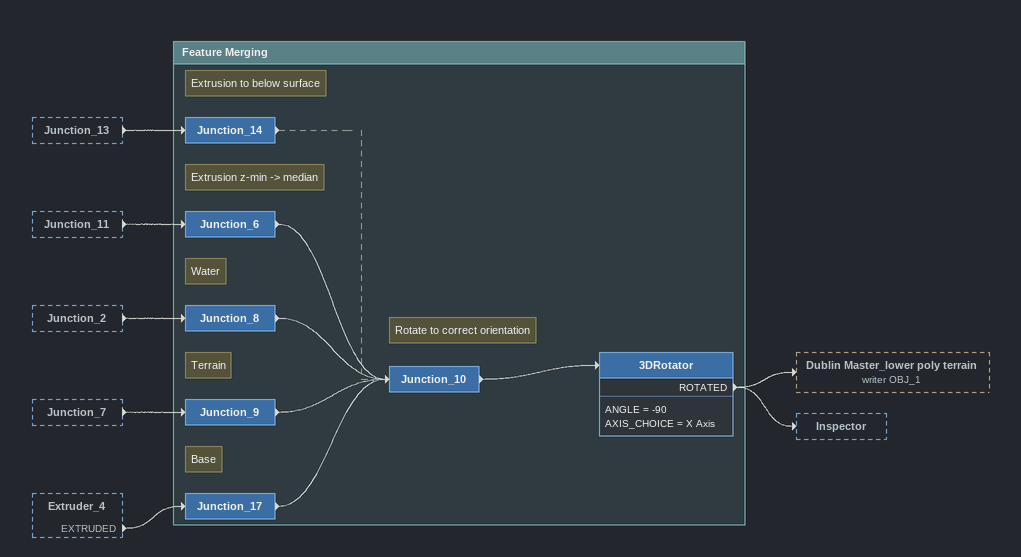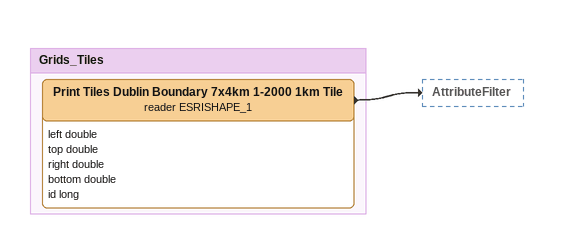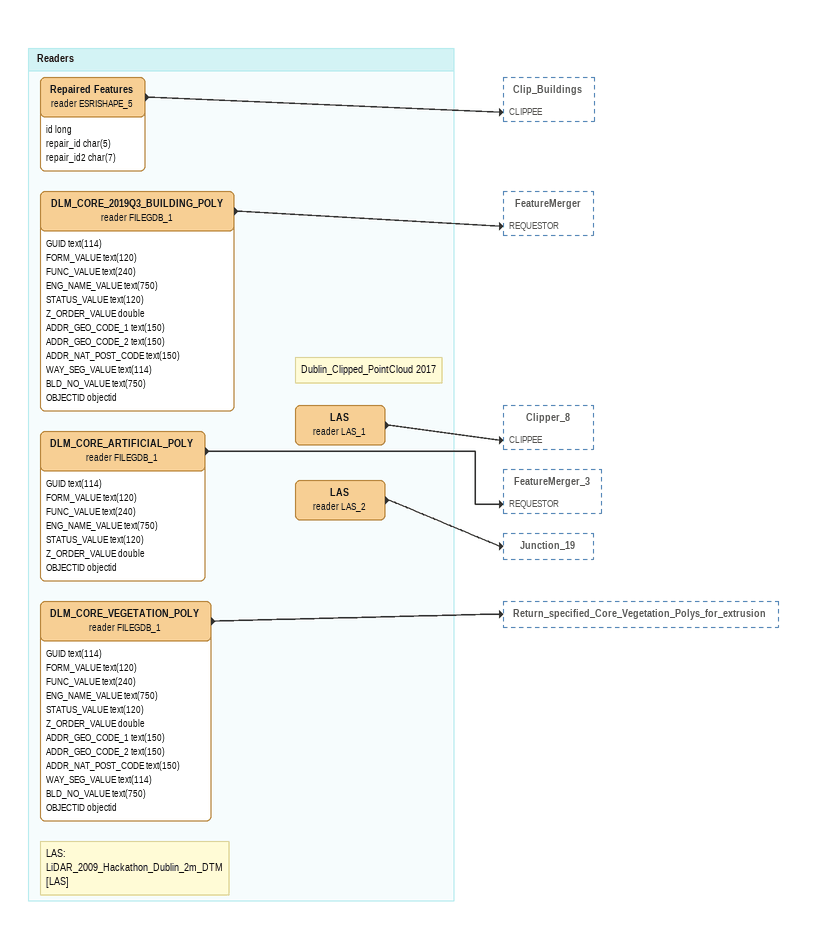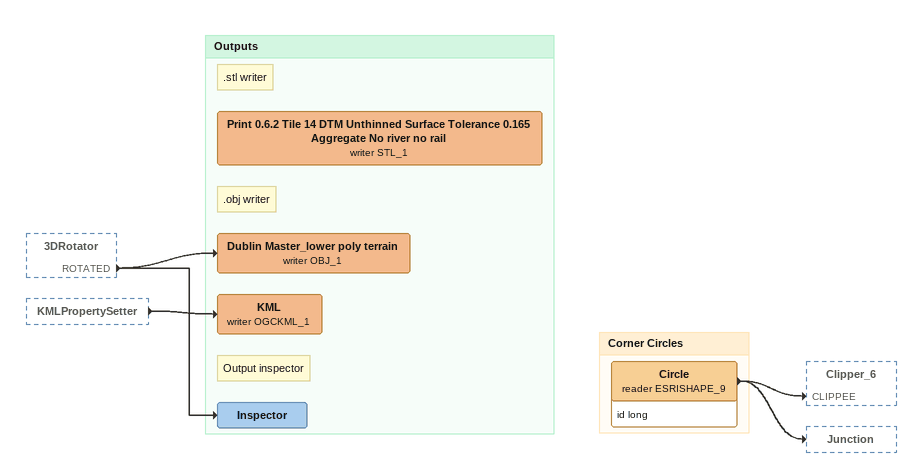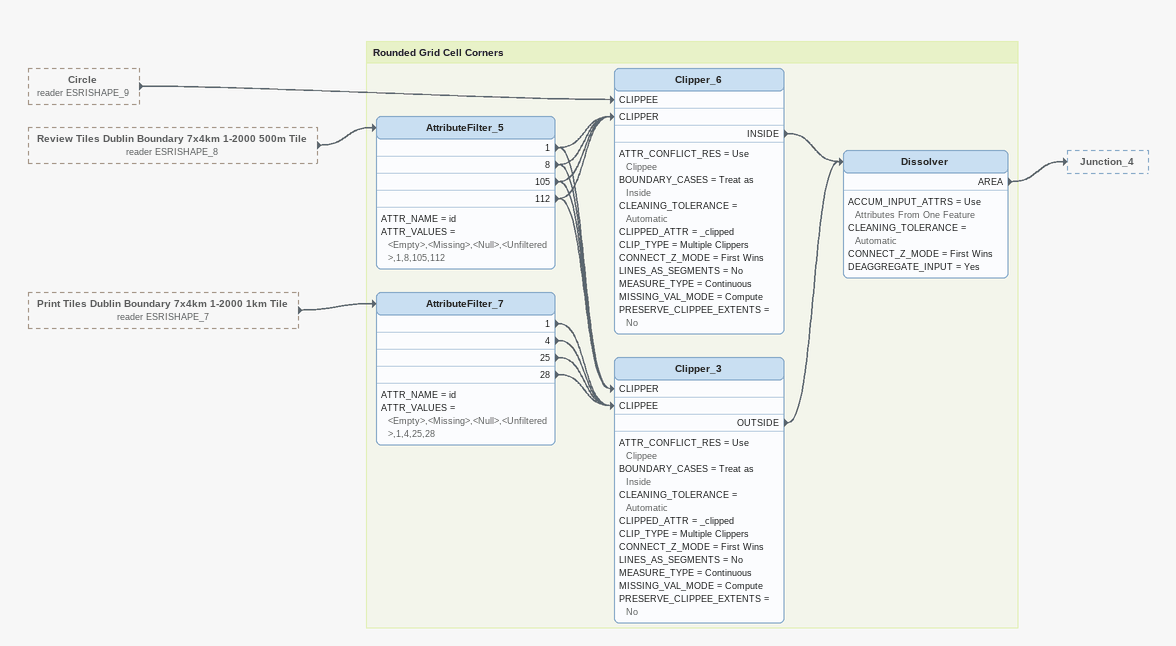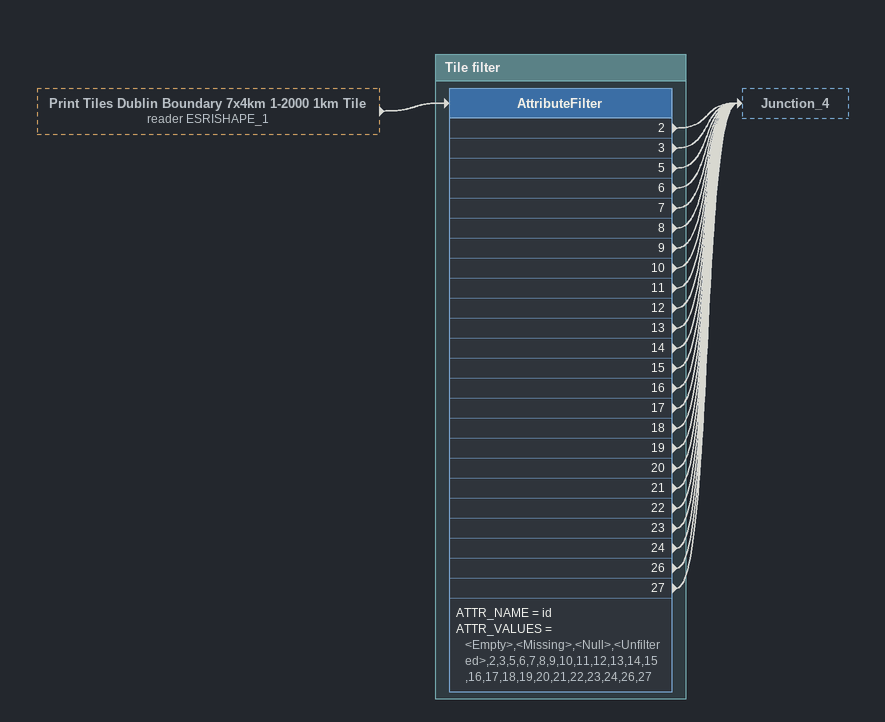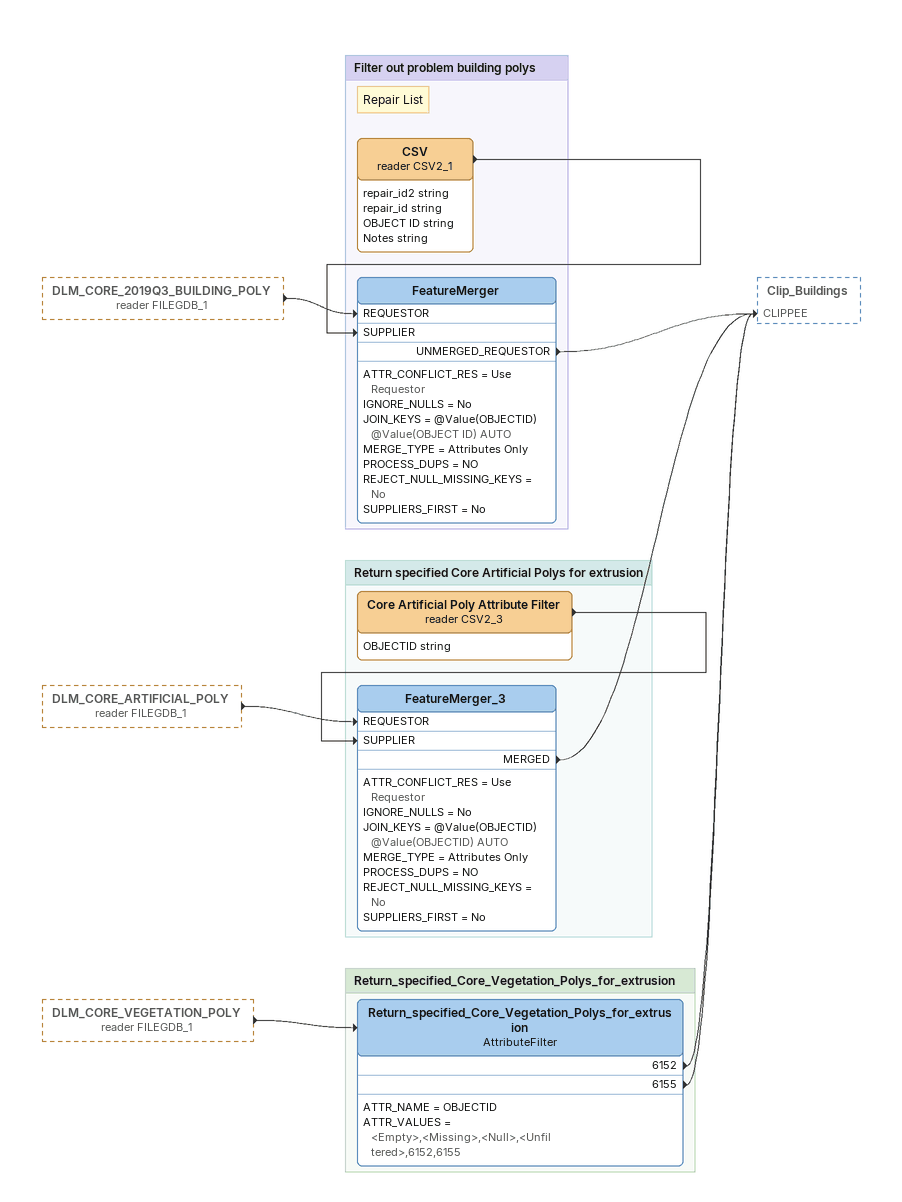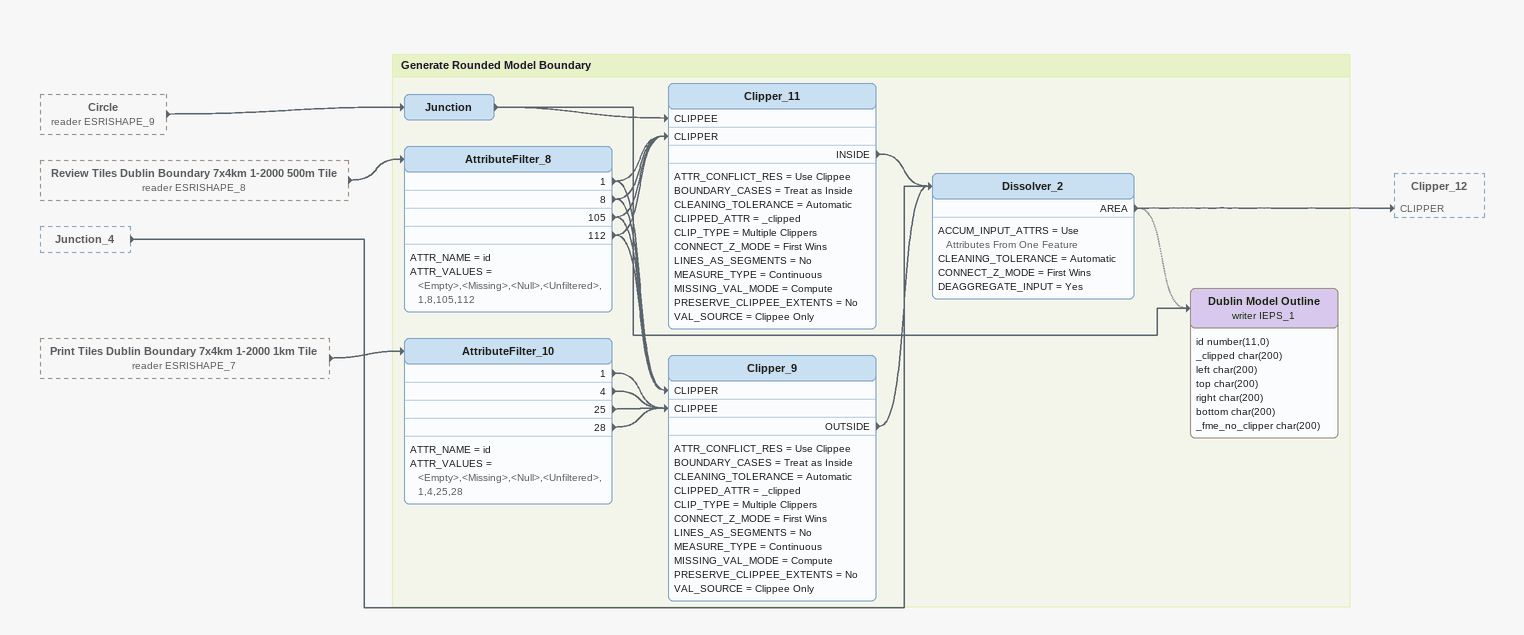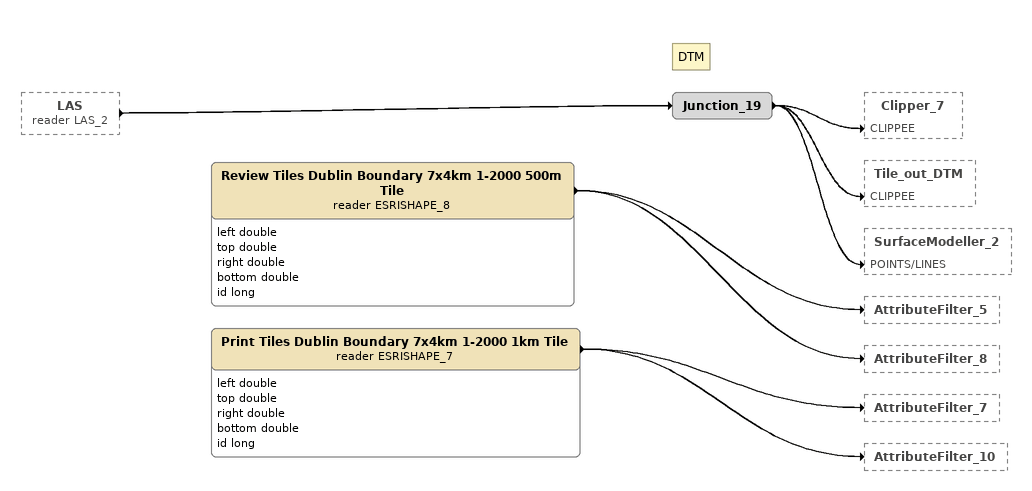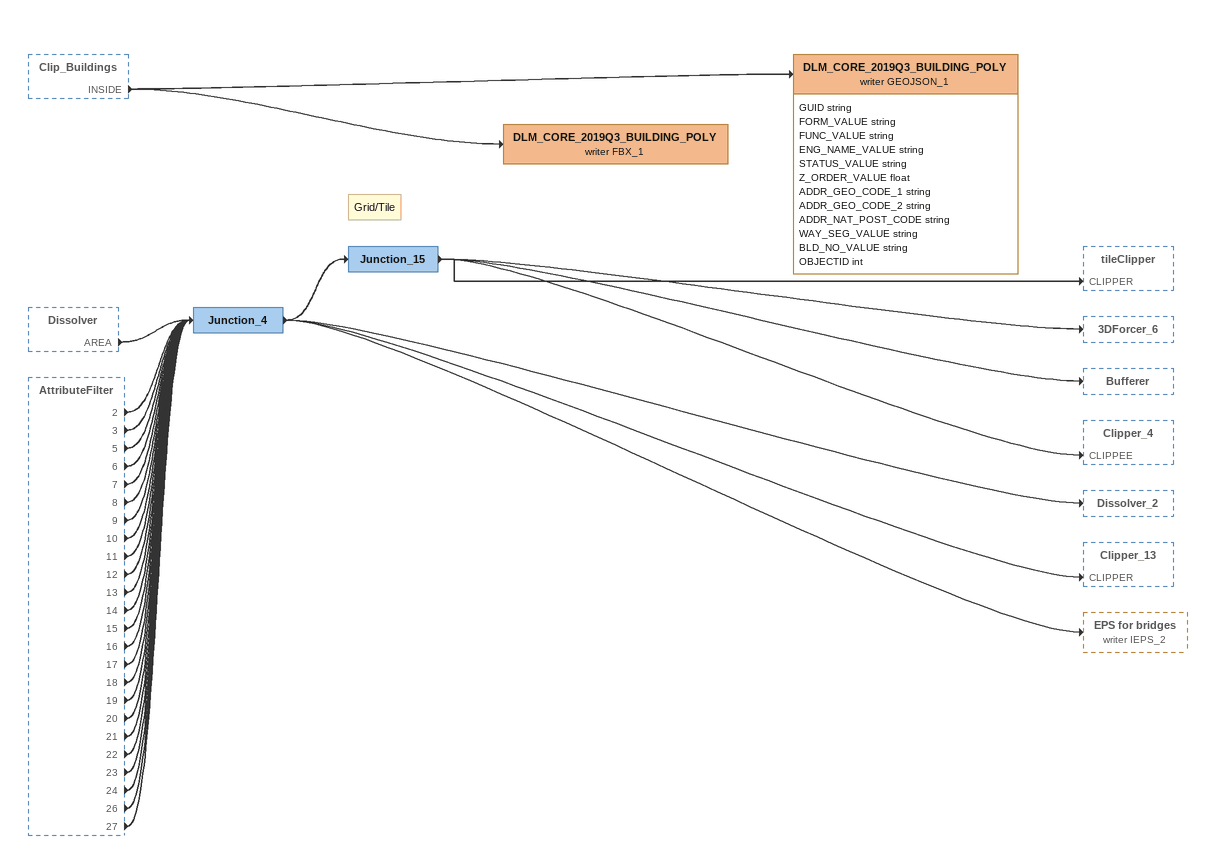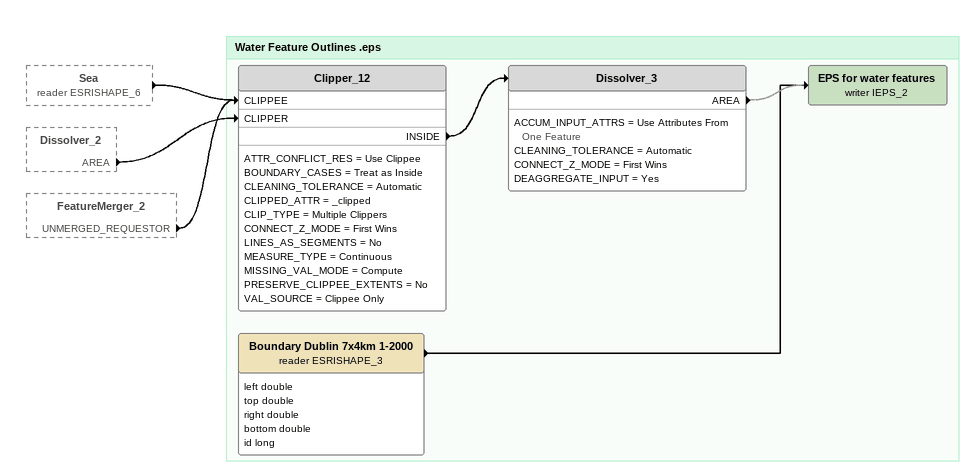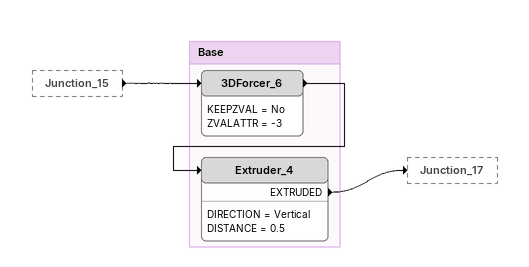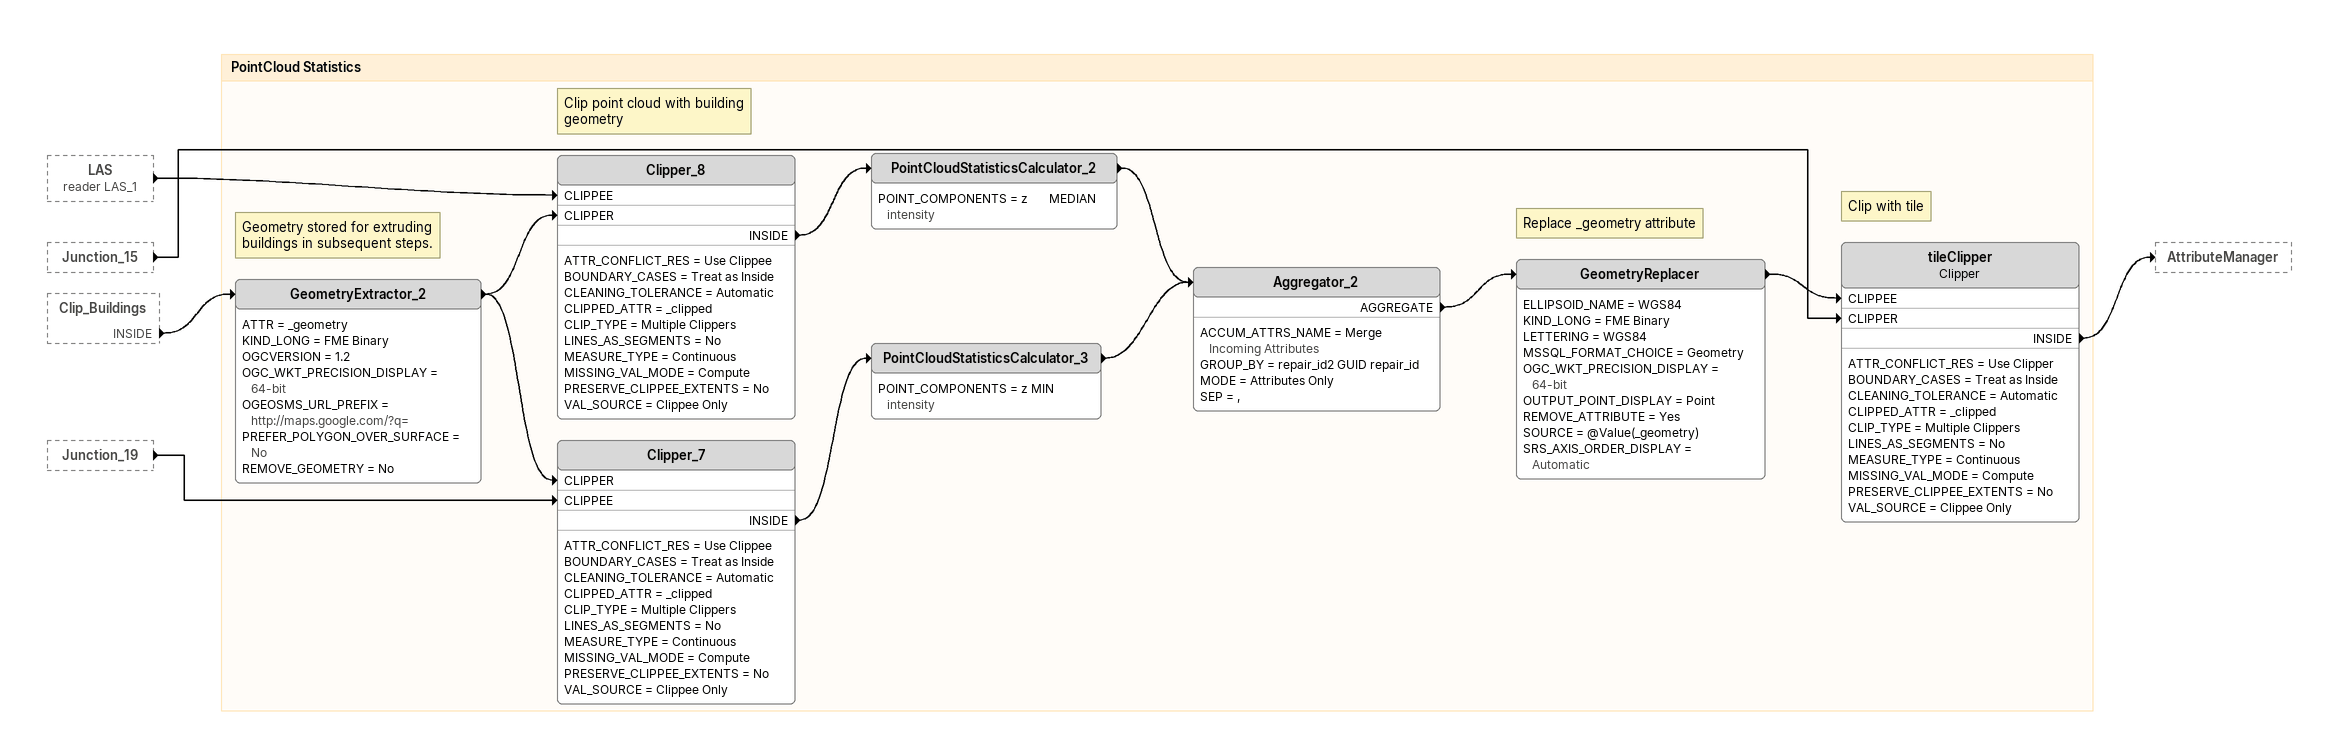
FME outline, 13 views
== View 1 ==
Junction_13 [outside]
    -> Junction_14
Junction_11 [outside]
    -> Junction_6
Junction_2 [outside]
    -> Junction_8
Junction_7 [outside]
    -> Junction_9
Extruder_4 [outside]
    EXTRUDED -> Junction_17

Bookmark: Feature Merging
Note: Base
Junction_17
    -> Junction_10
Note: Extrusion to below surface
Junction_14
    -> Junction_10 [off]
Note: Extrusion z-min -> median
Junction_6
    -> Junction_10
Note: Terrain
Junction_9
    -> Junction_10
Note: Water
Junction_8
    -> Junction_10
Junction_10
    -> 3DRotator
Note: Rotate to correct orientation
3DRotator
    ANGLE = -90
    AXIS_CHOICE = X Axis
    ROTATED -> Dublin Master_lower poly terrain (writer OBJ_1)
    ROTATED -> Inspector

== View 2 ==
Bookmark: Grids_Tiles
Print Tiles Dublin Boundary 7x4km 1-2000 1km Tile (reader ESRISHAPE_1)
    attributes: left double, top double, right double, bottom double, id long
    -> AttributeFilter

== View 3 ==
Bookmark: Readers
DLM_CORE_2019Q3_BUILDING_POLY (reader FILEGDB_1)
    attributes: GUID text(114), FORM_VALUE text(120), FUNC_VALUE text(240), ENG_NAME_VALUE text(750), STATUS_VALUE text(120), Z_ORDER_VALUE double, ADDR_GEO_CODE_1 text(150), ADDR_GEO_CODE_2 text(150), ADDR_NAT_POST_CODE text(150), WAY_SEG_VALUE text(114), BLD_NO_VALUE text(750), OBJECTID objectid
    -> FeatureMerger [REQUESTOR]
DLM_CORE_ARTIFICIAL_POLY (reader FILEGDB_1)
    attributes: GUID text(114), FORM_VALUE text(120), FUNC_VALUE text(240), ENG_NAME_VALUE text(750), STATUS_VALUE text(120), Z_ORDER_VALUE double, OBJECTID objectid
    -> FeatureMerger_3 [REQUESTOR]
DLM_CORE_VEGETATION_POLY (reader FILEGDB_1)
    attributes: GUID text(114), FORM_VALUE text(120), FUNC_VALUE text(240), ENG_NAME_VALUE text(750), STATUS_VALUE text(120), Z_ORDER_VALUE double, ADDR_GEO_CODE_1 text(150), ADDR_GEO_CODE_2 text(150), ADDR_NAT_POST_CODE text(150), WAY_SEG_VALUE text(114), BLD_NO_VALUE text(750), OBJECTID objectid
    -> Return_specified_Core_Vegetation_Polys_for_extrusion
Repaired Features (reader ESRISHAPE_5)
    attributes: id long, repair_id char(5), repair_id2 char(7)
    -> Clip_Buildings [CLIPPEE]
Note: Dublin_Clipped_PointCloud 2017
LAS (reader LAS_1)
    -> Clipper_8 [CLIPPEE]
Note: LAS: LiDAR_2009_Hackathon_Dublin_2m_DTM [LAS]
LAS (reader LAS_2)
    -> Junction_19

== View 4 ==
3DRotator [outside]
    ROTATED -> Dublin Master_lower poly terrain (writer OBJ_1)
    ROTATED -> Inspector
KMLPropertySetter [outside]
    -> KML (writer OGCKML_1)

Bookmark: Outputs
Note: .stl writer
Print 0.6.2 Tile 14 DTM Unthinned Surface Tolerance 0.165 Aggregate No river no rail (writer STL_1)
KML (writer OGCKML_1)
Note: .obj writer
Dublin Master_lower poly terrain (writer OBJ_1)
Note: Output inspector
Inspector

Bookmark: Corner Circles
Circle (reader ESRISHAPE_9)
    attributes: id long
    -> Clipper_6 [CLIPPEE]
    -> Junction

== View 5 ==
Circle (reader ESRISHAPE_9) [outside]
    -> Clipper_6 [CLIPPEE]
Review Tiles Dublin Boundary 7x4km 1-2000 500m Tile (reader ESRISHAPE_8) [outside]
    -> AttributeFilter_5
Print Tiles Dublin Boundary 7x4km 1-2000 1km Tile (reader ESRISHAPE_7) [outside]
    -> AttributeFilter_7

Bookmark: Rounded Grid Cell Corners
AttributeFilter_5
    ATTR_NAME = id
    ATTR_VALUES = <Empty>,<Missing>,<Null>,<Unfiltered>,1,8,105,112
    1 -> Clipper_6 [CLIPPER]
    1 -> Clipper_3 [CLIPPER]
    8 -> Clipper_6 [CLIPPER]
    8 -> Clipper_3 [CLIPPER]
    105 -> Clipper_6 [CLIPPER]
    105 -> Clipper_3 [CLIPPER]
    112 -> Clipper_3 [CLIPPER]
    112 -> Clipper_6 [CLIPPER]
AttributeFilter_7
    ATTR_NAME = id
    ATTR_VALUES = <Empty>,<Missing>,<Null>,<Unfiltered>,1,4,25,28
    1 -> Clipper_3 [CLIPPEE]
    4 -> Clipper_3 [CLIPPEE]
    25 -> Clipper_3 [CLIPPEE]
    28 -> Clipper_3 [CLIPPEE]
Clipper_3
    ATTR_CONFLICT_RES = Use Clippee
    BOUNDARY_CASES = Treat as Inside
    CLEANING_TOLERANCE = Automatic
    CLIPPED_ATTR = _clipped
    CLIP_TYPE = Multiple Clippers
    CONNECT_Z_MODE = First Wins
    LINES_AS_SEGMENTS = No
    MEASURE_TYPE = Continuous
    MISSING_VAL_MODE = Compute
    PRESERVE_CLIPPEE_EXTENTS = No
    OUTSIDE -> Dissolver
Clipper_6
    ATTR_CONFLICT_RES = Use Clippee
    BOUNDARY_CASES = Treat as Inside
    CLEANING_TOLERANCE = Automatic
    CLIPPED_ATTR = _clipped
    CLIP_TYPE = Multiple Clippers
    CONNECT_Z_MODE = First Wins
    LINES_AS_SEGMENTS = No
    MEASURE_TYPE = Continuous
    MISSING_VAL_MODE = Compute
    PRESERVE_CLIPPEE_EXTENTS = No
    INSIDE -> Dissolver
Dissolver
    ACCUM_INPUT_ATTRS = Use Attributes From One Feature
    CLEANING_TOLERANCE = Automatic
    CONNECT_Z_MODE = First Wins
    DEAGGREGATE_INPUT = Yes
    AREA -> Junction_4

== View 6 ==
Print Tiles Dublin Boundary 7x4km 1-2000 1km Tile (reader ESRISHAPE_1) [outside]
    -> AttributeFilter

Bookmark: Tile filter
AttributeFilter
    ATTR_NAME = id
    ATTR_VALUES = <Empty>,<Missing>,<Null>,<Unfiltered>,2,3,5,6,7,8,9,10,11,12,13,14,15,16,17,18,19,20,21,22,23,24,26,27
    2 -> Junction_4
    3 -> Junction_4
    5 -> Junction_4
    6 -> Junction_4
    7 -> Junction_4
    8 -> Junction_4
    9 -> Junction_4
    10 -> Junction_4
    11 -> Junction_4
    12 -> Junction_4
    13 -> Junction_4
    14 -> Junction_4
    15 -> Junction_4
    16 -> Junction_4
    17 -> Junction_4
    18 -> Junction_4
    19 -> Junction_4
    20 -> Junction_4
    21 -> Junction_4
    22 -> Junction_4
    23 -> Junction_4
    24 -> Junction_4
    26 -> Junction_4
    27 -> Junction_4

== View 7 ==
DLM_CORE_2019Q3_BUILDING_POLY (reader FILEGDB_1) [outside]
    -> FeatureMerger [REQUESTOR]
DLM_CORE_ARTIFICIAL_POLY (reader FILEGDB_1) [outside]
    -> FeatureMerger_3 [REQUESTOR]
DLM_CORE_VEGETATION_POLY (reader FILEGDB_1) [outside]
    -> Return_specified_Core_Vegetation_Polys_for_extrusion

Bookmark: Return_specified_Core_Vegetation_Polys_for_extrusion
Return_specified_Core_Vegetation_Polys_for_extrusion: AttributeFilter
    ATTR_NAME = OBJECTID
    ATTR_VALUES = <Empty>,<Missing>,<Null>,<Unfiltered>,6152,6155
    6152 -> Clip_Buildings [CLIPPEE]
    6155 -> Clip_Buildings [CLIPPEE]

Bookmark: Filter out problem building polys
Note: Repair List
CSV (reader CSV2_1)
    attributes: repair_id2 string, repair_id string, OBJECT ID string, Notes string
    -> FeatureMerger [SUPPLIER]
FeatureMerger
    ATTR_CONFLICT_RES = Use Requestor
    IGNORE_NULLS = No
    JOIN_KEYS = @Value(OBJECTID) @Value(OBJECT ID) AUTO
    MERGE_TYPE = Attributes Only
    PROCESS_DUPS = NO
    REJECT_NULL_MISSING_KEYS = No
    SUPPLIERS_FIRST = No
    UNMERGED_REQUESTOR -> Clip_Buildings [CLIPPEE]

Bookmark: Return specified Core Artificial Polys for extrusion
Core Artificial Poly Attribute Filter (reader CSV2_3)
    attributes: OBJECTID string
    -> FeatureMerger_3 [SUPPLIER]
FeatureMerger_3
    ATTR_CONFLICT_RES = Use Requestor
    IGNORE_NULLS = No
    JOIN_KEYS = @Value(OBJECTID) @Value(OBJECTID) AUTO
    MERGE_TYPE = Attributes Only
    PROCESS_DUPS = NO
    REJECT_NULL_MISSING_KEYS = No
    SUPPLIERS_FIRST = No
    MERGED -> Clip_Buildings [CLIPPEE]

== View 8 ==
Circle (reader ESRISHAPE_9) [outside]
    -> Junction
Review Tiles Dublin Boundary 7x4km 1-2000 500m Tile (reader ESRISHAPE_8) [outside]
    -> AttributeFilter_8
Junction_4 [outside]
    -> Dissolver_2
Print Tiles Dublin Boundary 7x4km 1-2000 1km Tile (reader ESRISHAPE_7) [outside]
    -> AttributeFilter_10

Bookmark: Generate Rounded Model Boundary
AttributeFilter_8
    ATTR_NAME = id
    ATTR_VALUES = <Empty>,<Missing>,<Null>,<Unfiltered>,1,8,105,112
    1 -> Clipper_9 [CLIPPER]
    1 -> Clipper_11 [CLIPPER]
    8 -> Clipper_9 [CLIPPER]
    8 -> Clipper_11 [CLIPPER]
    105 -> Clipper_11 [CLIPPER]
    105 -> Clipper_9 [CLIPPER]
    112 -> Clipper_9 [CLIPPER]
    112 -> Clipper_11 [CLIPPER]
AttributeFilter_10
    ATTR_NAME = id
    ATTR_VALUES = <Empty>,<Missing>,<Null>,<Unfiltered>,1,4,25,28
    1 -> Clipper_9 [CLIPPEE]
    4 -> Clipper_9 [CLIPPEE]
    25 -> Clipper_9 [CLIPPEE]
    28 -> Clipper_9 [CLIPPEE]
Clipper_9
    ATTR_CONFLICT_RES = Use Clippee
    BOUNDARY_CASES = Treat as Inside
    CLEANING_TOLERANCE = Automatic
    CLIPPED_ATTR = _clipped
    CLIP_TYPE = Multiple Clippers
    CONNECT_Z_MODE = First Wins
    LINES_AS_SEGMENTS = No
    MEASURE_TYPE = Continuous
    MISSING_VAL_MODE = Compute
    PRESERVE_CLIPPEE_EXTENTS = No
    VAL_SOURCE = Clippee Only
    OUTSIDE -> Dissolver_2
Junction
    -> Clipper_11 [CLIPPEE]
    -> Dublin Model Outline (writer IEPS_1)
Clipper_11
    ATTR_CONFLICT_RES = Use Clippee
    BOUNDARY_CASES = Treat as Inside
    CLEANING_TOLERANCE = Automatic
    CLIPPED_ATTR = _clipped
    CLIP_TYPE = Multiple Clippers
    CONNECT_Z_MODE = First Wins
    LINES_AS_SEGMENTS = No
    MEASURE_TYPE = Continuous
    MISSING_VAL_MODE = Compute
    PRESERVE_CLIPPEE_EXTENTS = No
    VAL_SOURCE = Clippee Only
    INSIDE -> Dissolver_2
Dissolver_2
    ACCUM_INPUT_ATTRS = Use Attributes From One Feature
    CLEANING_TOLERANCE = Automatic
    CONNECT_Z_MODE = First Wins
    DEAGGREGATE_INPUT = Yes
    AREA -> Dublin Model Outline (writer IEPS_1) [off]
    AREA -> Clipper_12 [CLIPPER]
Dublin Model Outline (writer IEPS_1)
    attributes: id number(11,0), _clipped char(200), left char(200), top char(200), right char(200), bottom char(200), _fme_no_clipper char(200)

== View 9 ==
LAS (reader LAS_2) [outside]
    -> Junction_19
Review Tiles Dublin Boundary 7x4km 1-2000 500m Tile (reader ESRISHAPE_8)
    attributes: left double, top double, right double, bottom double, id long
    -> AttributeFilter_5
    -> AttributeFilter_8
Print Tiles Dublin Boundary 7x4km 1-2000 1km Tile (reader ESRISHAPE_7)
    attributes: left double, top double, right double, bottom double, id long
    -> AttributeFilter_7
    -> AttributeFilter_10
Note: DTM
Junction_19
    -> Clipper_7 [CLIPPEE]
    -> Tile_out_DTM [CLIPPEE]
    -> SurfaceModeller_2 [POINTS/LINES]

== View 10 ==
Clip_Buildings [outside]
    INSIDE -> DLM_CORE_2019Q3_BUILDING_POLY (writer FBX_1)
    INSIDE -> DLM_CORE_2019Q3_BUILDING_POLY (writer GEOJSON_1)
Dissolver [outside]
    AREA -> Junction_4
AttributeFilter [outside]
    2 -> Junction_4
    3 -> Junction_4
    5 -> Junction_4
    6 -> Junction_4
    7 -> Junction_4
    8 -> Junction_4
    9 -> Junction_4
    10 -> Junction_4
    11 -> Junction_4
    12 -> Junction_4
    13 -> Junction_4
    14 -> Junction_4
    15 -> Junction_4
    16 -> Junction_4
    17 -> Junction_4
    18 -> Junction_4
    19 -> Junction_4
    20 -> Junction_4
    21 -> Junction_4
    22 -> Junction_4
    23 -> Junction_4
    24 -> Junction_4
    26 -> Junction_4
    27 -> Junction_4
Junction_4
    -> Junction_15
    -> Dissolver_2
    -> Clipper_13 [CLIPPER]
    -> EPS for bridges (writer IEPS_2)
Note: Grid/Tile
Junction_15
    -> tileClipper [CLIPPER]
    -> 3DForcer_6
    -> Bufferer
    -> Clipper_4 [CLIPPEE]
DLM_CORE_2019Q3_BUILDING_POLY (writer GEOJSON_1)
    attributes: GUID string, FORM_VALUE string, FUNC_VALUE string, ENG_NAME_VALUE string, STATUS_VALUE string, Z_ORDER_VALUE float, ADDR_GEO_CODE_1 string, ADDR_GEO_CODE_2 string, ADDR_NAT_POST_CODE string, WAY_SEG_VALUE string, BLD_NO_VALUE string, OBJECTID int
DLM_CORE_2019Q3_BUILDING_POLY (writer FBX_1)

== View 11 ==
Sea (reader ESRISHAPE_6) [outside]
    -> Clipper_12 [CLIPPEE]
Dissolver_2 [outside]
    AREA -> Clipper_12 [CLIPPER]
FeatureMerger_2 [outside]
    UNMERGED_REQUESTOR -> Clipper_12 [CLIPPEE]

Bookmark: Water Feature Outlines .eps
Clipper_12
    ATTR_CONFLICT_RES = Use Clippee
    BOUNDARY_CASES = Treat as Inside
    CLEANING_TOLERANCE = Automatic
    CLIPPED_ATTR = _clipped
    CLIP_TYPE = Multiple Clippers
    CONNECT_Z_MODE = First Wins
    LINES_AS_SEGMENTS = No
    MEASURE_TYPE = Continuous
    MISSING_VAL_MODE = Compute
    PRESERVE_CLIPPEE_EXTENTS = No
    VAL_SOURCE = Clippee Only
    INSIDE -> Dissolver_3
Dissolver_3
    ACCUM_INPUT_ATTRS = Use Attributes From One Feature
    CLEANING_TOLERANCE = Automatic
    CONNECT_Z_MODE = First Wins
    DEAGGREGATE_INPUT = Yes
    AREA -> EPS for water features (writer IEPS_2) [off]
Boundary Dublin 7x4km 1-2000 (reader ESRISHAPE_3)
    attributes: left double, top double, right double, bottom double, id long
    -> EPS for water features (writer IEPS_2)
EPS for water features (writer IEPS_2)

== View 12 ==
Junction_15 [outside]
    -> 3DForcer_6

Bookmark: Base
3DForcer_6
    KEEPZVAL = No
    ZVALATTR = -3
    -> Extruder_4
Extruder_4
    DIRECTION = Vertical
    DISTANCE = 0.5
    EXTRUDED -> Junction_17

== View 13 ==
LAS (reader LAS_1) [outside]
    -> Clipper_8 [CLIPPEE]
Junction_15 [outside]
    -> tileClipper [CLIPPER]
Clip_Buildings [outside]
    INSIDE -> GeometryExtractor_2
Junction_19 [outside]
    -> Clipper_7 [CLIPPEE]

Bookmark: PointCloud Statistics
Note: Geometry stored for extruding buildings in subsequent steps.
GeometryExtractor_2
    ATTR = _geometry
    KIND_LONG = FME Binary
    OGCVERSION = 1.2
    OGC_WKT_PRECISION_DISPLAY = 64-bit
    OGEOSMS_URL_PREFIX = http://maps.google.com/?q=
    PREFER_POLYGON_OVER_SURFACE = No
    REMOVE_GEOMETRY = No
    -> Clipper_8 [CLIPPER]
    -> Clipper_7 [CLIPPER]
Note: Clip point cloud with building geometry
Clipper_8
    ATTR_CONFLICT_RES = Use Clippee
    BOUNDARY_CASES = Treat as Inside
    CLEANING_TOLERANCE = Automatic
    CLIPPED_ATTR = _clipped
    CLIP_TYPE = Multiple Clippers
    LINES_AS_SEGMENTS = No
    MEASURE_TYPE = Continuous
    MISSING_VAL_MODE = Compute
    PRESERVE_CLIPPEE_EXTENTS = No
    VAL_SOURCE = Clippee Only
    INSIDE -> PointCloudStatisticsCalculator_2
PointCloudStatisticsCalculator_2
    POINT_COMPONENTS = z       MEDIAN  intensity
    -> Aggregator_2
Clipper_7
    ATTR_CONFLICT_RES = Use Clippee
    BOUNDARY_CASES = Treat as Inside
    CLEANING_TOLERANCE = Automatic
    CLIPPED_ATTR = _clipped
    CLIP_TYPE = Multiple Clippers
    LINES_AS_SEGMENTS = No
    MEASURE_TYPE = Continuous
    MISSING_VAL_MODE = Compute
    PRESERVE_CLIPPEE_EXTENTS = No
    VAL_SOURCE = Clippee Only
    INSIDE -> PointCloudStatisticsCalculator_3
PointCloudStatisticsCalculator_3
    POINT_COMPONENTS = z MIN        intensity
    -> Aggregator_2
Aggregator_2
    ACCUM_ATTRS_NAME = Merge Incoming Attributes
    GROUP_BY = repair_id2 GUID repair_id
    MODE = Attributes Only
    SEP = ,
    AGGREGATE -> GeometryReplacer
Note: Replace _geometry attribute
GeometryReplacer
    ELLIPSOID_NAME = WGS84
    KIND_LONG = FME Binary
    LETTERING = WGS84
    MSSQL_FORMAT_CHOICE = Geometry
    OGC_WKT_PRECISION_DISPLAY = 64-bit
    OUTPUT_POINT_DISPLAY = Point
    REMOVE_ATTRIBUTE = Yes
    SOURCE = @Value(_geometry)
    SRS_AXIS_ORDER_DISPLAY = Automatic
    -> tileClipper [CLIPPEE]
Note: Clip with tile
tileClipper: Clipper
    ATTR_CONFLICT_RES = Use Clipper
    BOUNDARY_CASES = Treat as Inside
    CLEANING_TOLERANCE = Automatic
    CLIPPED_ATTR = _clipped
    CLIP_TYPE = Multiple Clippers
    LINES_AS_SEGMENTS = No
    MEASURE_TYPE = Continuous
    MISSING_VAL_MODE = Compute
    PRESERVE_CLIPPEE_EXTENTS = No
    VAL_SOURCE = Clippee Only
    INSIDE -> AttributeManager
